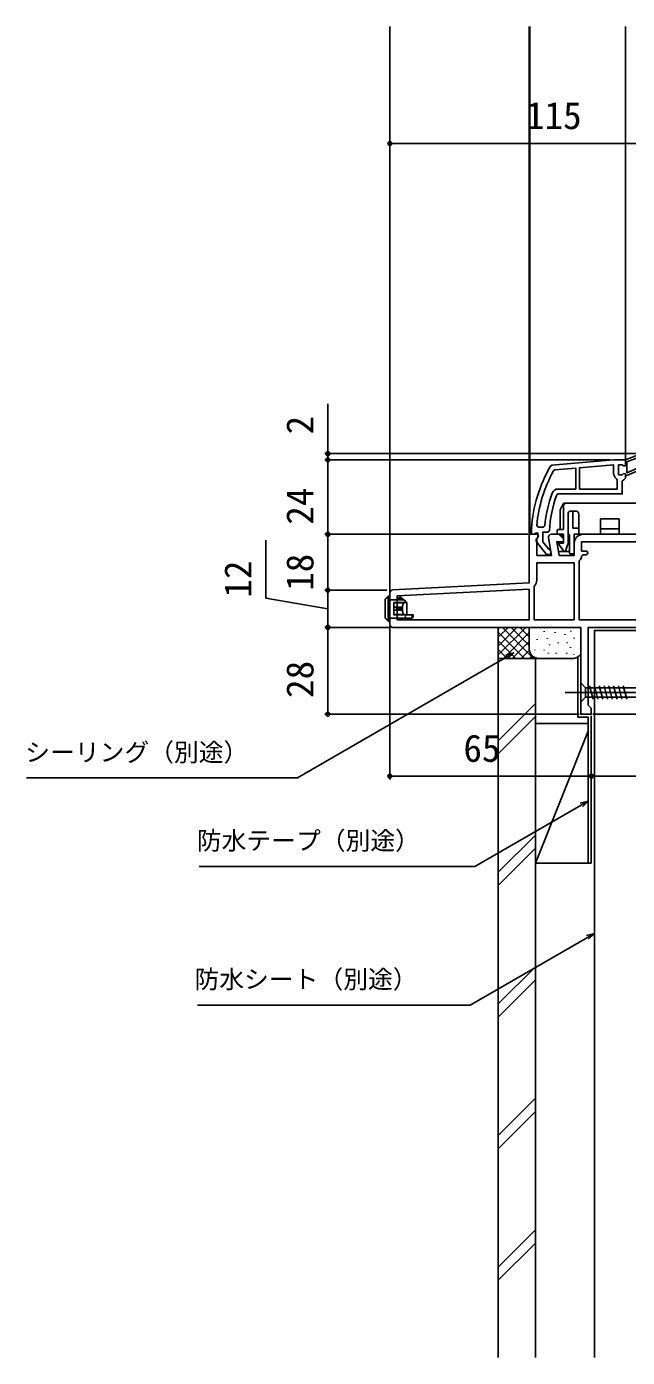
# Model space of a CAD drawing. Units: millimetres, scale not verified. Extents: x -525 to 525, y -783 to 778.
# Drawn here: x -2.2 to 191.7, y -94 to 335.1 of the extents above; entities that cross this region are included whole.
import ezdxf
from ezdxf.enums import TextEntityAlignment as Align

# ---------------------------------------------------------------- set-up
doc = ezdxf.new("R2010")
doc.units = ezdxf.units.MM
doc.header["$LTSCALE"] = 4
for name, color, linetype in [('0-2_YKK_11', 7, 'Continuous'), ('0-3_YKK_12', 2, 'Continuous'), ('0-4_YKK_13', 4, 'Continuous'), ('0-6_YKK_D', 6, 'Continuous'), ('0-8_YSS_K', 3, 'Continuous'), ('0-9_YSS_KE', 3, 'Continuous')]:
    doc.layers.add(name, color=color, linetype=linetype)
doc.styles.add('ＭＳ ゴシック', font='')
doc.styles.get('ＭＳ ゴシック').set_extended_font_data('MS Gothic')

msp = doc.modelspace()

# ---------------------------------------------------------------- linework, layer by layer
at = {"layer": '0-2_YKK_11'}
for p, q in [((167.854, 191.882), (168.247, 192.136)), ((168.869, 184.073), (169.339, 184.4)), ((115, 152.451), (115, 142.4))]:
    msp.add_line(p, q, dxfattribs=at)
for points in [[(116, 141.4), (176.6, 141.4), (176.6, 113.4), (180, 113.4), (180, 115.3), (179.5, 115.8), (179, 116.3), (179, 141.4), (230, 141.4), (230, 142.9), (242.5, 142.9), (242.5, 141.4), (245, 141.4), (245, 145.4), (230, 145.4), (230, 197.4), (228.2, 197.4), (228.2, 195.4), (220, 195.4), (220, 192.1)], [(195.748, 196.428), (191.5, 194.738), (191.5, 191.264), (194.949, 192.67), (195.251, 191.93), (191.5, 190.4), (191, 190.4), (191, 190.9), (190.41, 190.975), (189.925, 190.6), (188.8, 190.6), (188.8, 193.8), (189.925, 193.8), (190.41, 193.425), (191, 193.5), (191, 195.4), (195.452, 197.172), (191, 195.4), (187.2, 195.4), (167.273, 193.657), (166.885, 193.411)], [(169.339, 184.4), (190, 184.4), (190, 188.5), (190.5, 189), (191, 189.5), (191, 190.4), (191.5, 190.4), (195.251, 191.93), (194.949, 192.67), (191.5, 191.264), (191.5, 194.738), (195.748, 196.428)], [(187.2, 191.1), (187.2, 193.794), (176.2, 192.832), (176.2, 186)], [(168.247, 192.136), (175, 192.727), (175, 186), (169.339, 186)], [(176.2, 186), (188.4, 186), (188.4, 188.909), (188.169, 189.33)], [(220, 177.427), (220, 171.4), (177.4, 171.4)], [(160.701, 173.248), (160.7, 173.215), (160.7, 171.4), (161.706, 171.4), (162.202, 171.837), (162.8, 171.8), (162.8, 170.7), (162.6, 170.3)], [(164.987, 174.153), (164.49, 173.7), (162.883, 173.7), (162.385, 174.246)], [(162.413, 168.883), (165.525, 164.9), (167, 164.9), (167, 166.001), (166.525, 166.501), (166.155, 166.692), (164.4, 168.939), (164.4, 172.1), (165.971, 172.1), (166.47, 172.571)], [(166.215, 170.226), (167.207, 164.6), (162.4, 164.6), (162.4, 169.956), (162.942, 170.824), (162.623, 171.4), (160, 171.4), (160, 155.758), (115.948, 153.45)], [(174.5, 168.5), (174.5, 164.6), (169.644, 164.6), (168.868, 169), (171, 169), (171, 169.9), (169.5, 171.4), (167.2, 171.4)], [(178.3, 166), (176.9, 166), (176.9, 169), (220, 169), (220, 166), (218.6, 166)], [(176.887, 164.352), (177.384, 164.8), (178.3, 164.8)], [(174.5, 143.8), (174.5, 162.2), (162.4, 162.2), (162.4, 156.633)], [(220, 143.8), (176.1, 143.8), (176.1, 162.6), (176.238, 162.945)], [(161.718, 154.765), (161.6, 154.442), (161.6, 143.8), (174.5, 143.8)]]:
    msp.add_lwpolyline(points, dxfattribs=at)
msp.add_lwpolyline([(160, 153.756), (117.4, 151.523), (117.4, 143.8), (160, 143.8)], close=True, dxfattribs=at)
for centre, radius, start, end in [((206.6, 170.2), 46, 149.69629, 176.20063), ((206.6, 170.2), 44.4, 150.76927, 174.77219), ((189.3, 191.1), 2.1, 180.00001, 237.42104), ((206.6, 170.2), 41.8, 159.8128, 174.57386), ((169.339, 183.9), 2.1, 90, 159.81284), ((206.6, 170.2), 40.2, 159.81283, 176.6194), ((163.2, 169.5), 1, 126.86989, 218.08672), ((167.2, 170.4), 1, 90, 189.99998), ((177.4, 168.5), 2.9, 90.00001, 179.99999), ((174.5, 164.6), 2.4, 316.39716, 354.0622), ((178.3, 165.4), 0.6, 269.99999, 90.00001), ((159.5, 156.633), 2.9, 319.88081, 0.00001), ((116, 152.451), 1, 93.00003, 180), ((116, 142.4), 1, 180.00001, 269.99999)]:
    msp.add_arc(centre, radius, start, end, dxfattribs=at)
at = {"layer": '0-3_YKK_12'}
for p, q in [((115, 335.073), (115, 152.451)), ((160, 170.9), (160, 335.073)), ((160.199, 171.4), (160.2, 335.073)), ((191, 335.073), (191, 195.399))]:
    msp.add_line(p, q, dxfattribs=at)
at = {"layer": '0-4_YKK_13'}
for p, q in [((170.917, 181.234), (170.032, 179.463)), ((171, 180.4), (171, 172.9)), ((172, 181.4), (171.185, 181.4)), ((216, 181.4), (172, 181.4)), ((170, 179.329), (170, 172.9)), ((172.5, 168.372), (172.5, 177.9)), ((173.5, 178.9), (175, 178.9)), ((174, 173.4), (174, 178.9)), ((176, 177.9), (176, 171.4)), ((189, 176.4), (183, 176.4)), ((189, 171.4), (189, 176.4)), ((169, 172.6), (169, 171.7)), ((171, 172.9), (169.3, 172.9)), ((174, 173.4), (176, 173.4)), ((183, 173.15), (189, 173.15)), ((169, 168.6), (169, 168.969)), ((169, 168.6), (169, 168.254)), ((170.5, 168.6), (169, 168.6)), ((169.3, 171.4), (171, 171.4)), ((169.654, 168.028), (171.126, 165.925)), ((170.5, 171.1), (169.8, 171.1)), ((171, 168.5), (169.9, 168.5)), ((170.5, 171.1), (170.5, 171.4)), ((170.5, 170.4), (170.5, 171.1)), ((170.5, 168.6), (170.5, 169)), ((171, 171.4), (171, 168.5)), ((171.654, 165.995), (172.482, 168.269)), ((172.7, 171.4), (172.5, 171.4)), ((173, 165.4), (173, 171.1)), ((176, 171.4), (174.5, 171.4)), ((174.5, 171.4), (174.5, 165.4)), ((176, 171.4), (182, 171.4)), ((190, 171.4), (189, 171.4)), ((190, 171.4), (199, 171.4)), ((171.146, 165.9), (169.415, 165.9)), ((172.7, 165.9), (171.598, 165.9)), ((174.2, 165.1), (173.3, 165.1)), ((113.5, 144.476), (113.5, 150.376)), ((113.506, 150.376), (113.5, 150.376)), ((114.326, 151.196), (113.506, 150.376)), ((113.506, 150.376), (113.506, 144.524)), ((114.746, 150.5), (114.452, 150.5)), ((114.624, 151.5), (114.62, 151.495)), ((115, 150.5), (115, 144.3)), ((119.5, 150.3), (115, 150.3)), ((120.5, 149.4), (119.5, 150.3)), ((116.3, 149.4), (119.736, 149.4)), ((116.3, 149.296), (116.3, 149.4)), ((116.3, 149.296), (116.3, 147.9)), ((119.557, 149.296), (116.3, 149.296)), ((117.2, 147.9), (116.3, 147.9)), ((116.3, 147.9), (116.3, 146.9)), ((116.3, 146.9), (116.3, 145.504)), ((117.2, 147.9), (117.2, 146.9)), ((117.641, 147.9), (117.2, 147.9)), ((117.783, 146.9), (117.641, 146.9)), ((117.783, 147.9), (117.783, 146.9)), ((118.2, 147.9), (117.783, 147.9)), ((118.2, 146.9), (117.783, 146.9)), ((118.2, 147.9), (118.2, 146.9)), ((118.333, 147.9), (118.2, 147.9)), ((118.333, 146.9), (118.2, 146.9)), ((118.514, 146.9), (118.333, 146.9)), ((118.514, 147.9), (118.514, 146.9)), ((118.55, 146.9), (118.514, 146.9)), ((118.55, 147.9), (118.742, 147.9)), ((118.742, 146.9), (118.55, 146.9)), ((118.742, 147.9), (118.742, 146.9)), ((118.972, 147.9), (118.742, 147.9)), ((118.972, 146.9), (118.742, 146.9)), ((118.972, 147.9), (118.972, 146.9)), ((119.112, 148.296), (119.112, 146.504)), ((120.435, 149.4), (119.736, 149.4)), ((120.435, 145.4), (120.435, 149.4)), ((120.435, 149.4), (120.5, 149.4)), ((120.5, 149.4), (120.5, 145.4)), ((113.506, 144.524), (114.369, 143.661)), ((114.512, 143.388), (114.451, 143.449)), ((114.663, 143.387), (114.724, 143.3)), ((119.5, 144.4), (115, 144.4)), ((116.3, 145.504), (119.557, 145.504)), ((119.5, 144.4), (120.5, 145.4)), ((122.2, 144.4), (119.5, 144.4)), ((120.435, 145.4), (119.736, 145.4)), ((120.5, 145.4), (120.435, 145.4)), ((122.2, 145.4), (122.5, 145.4)), ((171.6, 120.4), (206.6, 120.4)), ((176.6, 123.5), (176.6, 117.3)), ((176.6, 123.5), (178.15, 121.95)), ((196.684, 121.95), (178.15, 121.95)), ((178.15, 121.95), (178.15, 118.85)), ((180.576, 118.3), (179.451, 122.5)), ((182.129, 118.3), (181.004, 122.5)), ((183.682, 118.3), (182.557, 122.5)), ((185.235, 118.3), (184.11, 122.5)), ((186.788, 118.3), (185.663, 122.5)), ((188.341, 118.3), (187.216, 122.5)), ((189.894, 118.3), (188.769, 122.5)), ((191.447, 118.3), (190.321, 122.5)), ((176.6, 117.3), (178.15, 118.85)), ((178.15, 118.85), (196.684, 118.85))]:
    msp.add_line(p, q, dxfattribs=at)
for points in [[(183, 176.4), (183, 171.4), (182, 171.4)], [(113.588, 150.588), (114.408, 151.408), (114.412, 151.412)], [(114.746, 150.5), (114.746, 144.3), (114.452, 144.3), (114.452, 150.5)], [(114.624, 151.5), (115, 151.5), (115, 150.5), (114.746, 150.5)], [(117.6, 150.3), (117.6, 150.9), (119.2, 150.3)], [(118.2, 150.675), (118.2, 151.2), (120, 150)], [(117.641, 146.9), (117.2, 146.9), (116.3, 146.9)], [(117.641, 146.9), (117.641, 147.9), (117.783, 147.9)], [(118.333, 146.9), (118.333, 147.9), (118.514, 147.9)], [(118.55, 146.9), (118.55, 147.9), (118.514, 147.9)], [(118.972, 147.9), (119.052, 148.094), (119.112, 148.296)], [(119.112, 146.504), (119.053, 146.702), (118.972, 146.9)], [(119.714, 150.107), (120, 150), (120, 149.85)], [(114.451, 143.449), (113.5, 144.4), (113.5, 144.476)], [(114.746, 144.3), (115, 144.3), (115, 143.3), (114.724, 143.3)], [(119.736, 145.4), (116.3, 145.4), (116.3, 145.504)], [(122.2, 144.4), (122.2, 145.4), (120.5, 145.4)], [(122.5, 145.4), (122.5, 144.7), (122.2, 144.4)]]:
    msp.add_lwpolyline(points, dxfattribs=at)
for centre, radius, start, end in [((171.185, 181.1), 0.3, 90, 153.43495), ((172, 180.4), 1, 90, 180), ((170.3, 179.329), 0.3, 153.43495, 180), ((173.5, 177.9), 1, 90, 180), ((175, 177.9), 1, 0, 90), ((169.3, 172.6), 0.3, 90, 180), ((169.3, 171.7), 0.3, 180, 270), ((169.9, 168.2), 0.3, 90, 215), ((172.2, 168.372), 0.3, 340, 0), ((172.7, 171.1), 0.3, 0, 90), ((171.372, 166.097), 0.3, 215, 340), ((172.7, 165.6), 0.3, 0, 90), ((173.3, 165.4), 0.3, 180, 270), ((174.2, 165.4), 0.3, 270, 0), ((113.8, 150.376), 0.3, 135, 180), ((113.789, 150.388), 0.284, 135.21566, 182.49633), ((114.63, 151.191), 0.304, 91.7644, 179.04855), ((114.61, 151.209), 0.284, 135.21566, 182.49633), ((114.617, 151.199), 0.295, 89.30544, 134.94469), ((114.624, 151.2), 0.3, 90, 135), ((114.652, 143.649), 0.284, 177.50367, 224.78434), ((114.681, 143.701), 0.314, 187.32627, 266.78077), ((114.617, 143.623), 0.24, 226.38814, 281.18869), ((114.724, 143.6), 0.3, 225, 270)]:
    msp.add_arc(centre, radius, start, end, dxfattribs=at)
for centre, major_axis, ratio, start_param, end_param in [((114.312, 150.5), (0, 0.7), 0.2, 4.712389, 6.1791526), ((114.606, 150.5), (0, 1), 0.14, 4.712389, 6.1791526), ((121.289, 147.4), (0, 2.9), 0.789474, 0.8581397, 1.2566748), ((121.289, 147.4), (0, 2.9), 0.789474, 1.8849178, 2.283453), ((119.736, 149.1), (0, 0.3), 0.789474, 6.2831853, 7.141325), ((113.8, 144.524), (0.286, 0.119), 0.756388, 2.640578, 2.8379736), ((114.312, 144.3), (0, 0.7), 0.2, 3.5625567, 4.712389), ((114.606, 144.3), (0, 1), 0.14, 3.5625567, 4.712389), ((119.736, 145.7), (0, 0.3), 0.789474, 2.283453, 3.1415927)]:
    msp.add_ellipse(centre, major_axis=major_axis, ratio=ratio, start_param=start_param, end_param=end_param, dxfattribs=at)
at = {"layer": '0-6_YKK_D'}
for p, q in [((115, 295.9), (115, 298.4)), ((115, 297.4), (230, 297.4)), ((95, 197.4), (95, 213.455)), ((227.7, 197.4), (94, 197.4)), ((95, 195.4), (95, 197.4)), ((186.222, 195.4), (94, 195.4)), ((165.953, 195.399), (94, 195.399)), ((95, 195.4), (95, 192.85)), ((95, 171.4), (95, 195.399)), ((159.5, 171.4), (94, 171.4)), ((158.5, 171.4), (94, 171.4)), ((95, 153.4), (95, 171.4)), ((114, 153.4), (94, 153.4)), ((113, 153.4), (94, 153.4)), ((95, 141.4), (95, 153.4)), ((115, 141.9), (115, 92.4)), ((115, 141.4), (94, 141.4)), ((112, 141.4), (94, 141.4)), ((95, 141.4), (95, 113.4)), ((176.1, 113.4), (94, 113.4)), ((180, 112.9), (180, 92.4)), ((180, 112.9), (180, 92.4)), ((180.5, 113.4), (390, 113.4)), ((115, 93.4), (180, 93.4)), ((180, 93.4), (230, 93.4))]:
    msp.add_line(p, q, dxfattribs=at)
for points in [[(95, 147.4), (75, 150.794), (75, 169.522)], [(154.995, 133.177), (152.787, 131.902), (85.188, 92.874), (-2.213, 92.874)], [(152.445, 132.494), (154.995, 133.177), (153.128, 131.31)], [(179, 85.388), (176.792, 84.113), (142.406, 64.26), (53.489, 64.26)], [(176.45, 84.704), (179, 85.388), (177.133, 83.521)], [(181, 42.707), (178.792, 41.432), (140.938, 19.577), (52.902, 19.577)], [(178.45, 42.024), (181, 42.707), (179.133, 40.84)]]:
    msp.add_lwpolyline(points, dxfattribs=at)
for centre in [(115, 297.4), (95, 197.4), (95, 195.4), (95, 195.399), (95, 171.4), (95, 171.4), (95, 153.4), (95, 153.4), (95, 141.4), (95, 141.4), (95, 113.4), (115, 93.4), (180, 93.4), (180, 93.4)]:
    msp.add_circle(centre, 0.637, dxfattribs=at)
at = {"layer": '0-8_YSS_K'}
for p, q in [((150, 131.4), (150, 141.4)), ((150, 132.542), (158.858, 141.4)), ((150, 135.371), (156.029, 141.4)), ((150, 138.199), (153.201, 141.4)), ((150, 141.027), (150.373, 141.4)), ((150, 139.885), (158.485, 131.4)), ((151.314, 141.4), (161.314, 131.4)), ((151.686, 131.4), (160, 139.714)), ((154.142, 141.4), (160, 135.542)), ((156.971, 141.4), (160, 138.371)), ((159.799, 141.4), (160, 141.199)), ((160, 134.4), (160, 141.4)), ((162.495, 137.543), (162.495, 137.343)), ((164.755, 140.184), (164.755, 139.984)), ((165.842, 137.877), (165.842, 137.677)), ((168.349, 139.88), (168.349, 139.68)), ((171.566, 139.212), (171.566, 139.012)), ((173.415, 140.296), (173.415, 140.096)), ((174.502, 137.989), (174.502, 137.789)), ((150, 137.057), (155.657, 131.4)), ((150, 134.228), (152.828, 131.4)), ((154.515, 131.4), (160, 136.885)), ((157.343, 131.4), (160.018, 134.075)), ((161.828, 134.205), (161.828, 134.005)), ((164.841, 134.205), (164.841, 134.005)), ((166.167, 133.204), (166.167, 133.004)), ((166.501, 135.874), (166.501, 135.674)), ((168.682, 133.204), (168.682, 133.004)), ((169.294, 136.477), (169.294, 136.277)), ((172.064, 133.204), (172.064, 133.004)), ((172.233, 136.542), (172.233, 136.342)), ((173.246, 135.01), (173.246, 134.81)), ((163, 131.4), (150, 131.4)), ((160.172, 131.4), (160.966, 132.195)), ((174.351, 131.4), (163, 131.4)), ((174.333, 132.703), (174.333, 132.503)), ((162, 116.858), (150, 104.858)), ((150, 100.615), (162, 112.615)), ((162, 65.4), (162, 110.4)), ((179, 110.4), (162, 110.4)), ((162, 65.4), (179, 107.9)), ((180, 110.4), (180, 65.4)), ((162, 74.431), (150, 62.431)), ((162, 70.189), (150, 58.189)), ((162, 65.4), (180, 65.4)), ((162, 32.005), (150, 20.005)), ((162, 27.762), (150, 15.762)), ((162, -10.421), (150, -22.421)), ((162, -14.664), (150, -26.664)), ((162, -52.848), (150, -64.848)), ((162, -57.09), (150, -69.09))]:
    msp.add_line(p, q, dxfattribs=at)
for centre, start, end in [((163, 134.4), 180, 270), ((174.1, 134.4), 270, 326.44238)]:
    msp.add_arc(centre, 3, start, end, dxfattribs=at)
at = {"layer": '0-9_YSS_KE'}
for p, q in [((150, -93.95), (150, 131.4)), ((175.651, 112.4), (175.651, 131.832))]:
    msp.add_line(p, q, dxfattribs=at)
for points in [[(181, -93.95), (181, 140.4), (245, 140.4)], [(162, -93.95), (162, 131.4), (150, 131.4)], [(175.651, 112.4), (179, 112.4), (179, 65.4)]]:
    msp.add_lwpolyline(points, dxfattribs=at)

# ---------------------------------------------------------------- texts
at = {"layer": '0-6_YKK_D', "style": 'ＭＳ ゴシック'}
for s, height, p in [('115', 8.798, (158.932, 299.4)), ('シーリング（別途）', 5.865, (-2.653, 96.439)), ('65', 8.798, (138.739, 95.4)), ('防水テープ（別途）', 5.865, (52.712, 67.961)), ('防水シート（別途）', 5.865, (51.96, 23.278))]:
    msp.add_text(s, height=height, dxfattribs=at).set_placement(p, align=Align.BOTTOM_LEFT)
for s, p in [('2', (93, 203.614)), ('24', (93, 174.502)), ('18', (93, 153.161)), ('12', (73, 150.954)), ('28', (93, 118.639))]:
    msp.add_text(s, height=8.798, rotation=90, dxfattribs=at).set_placement(p, align=Align.BOTTOM_LEFT)

doc.saveas('drawing.dxf')
